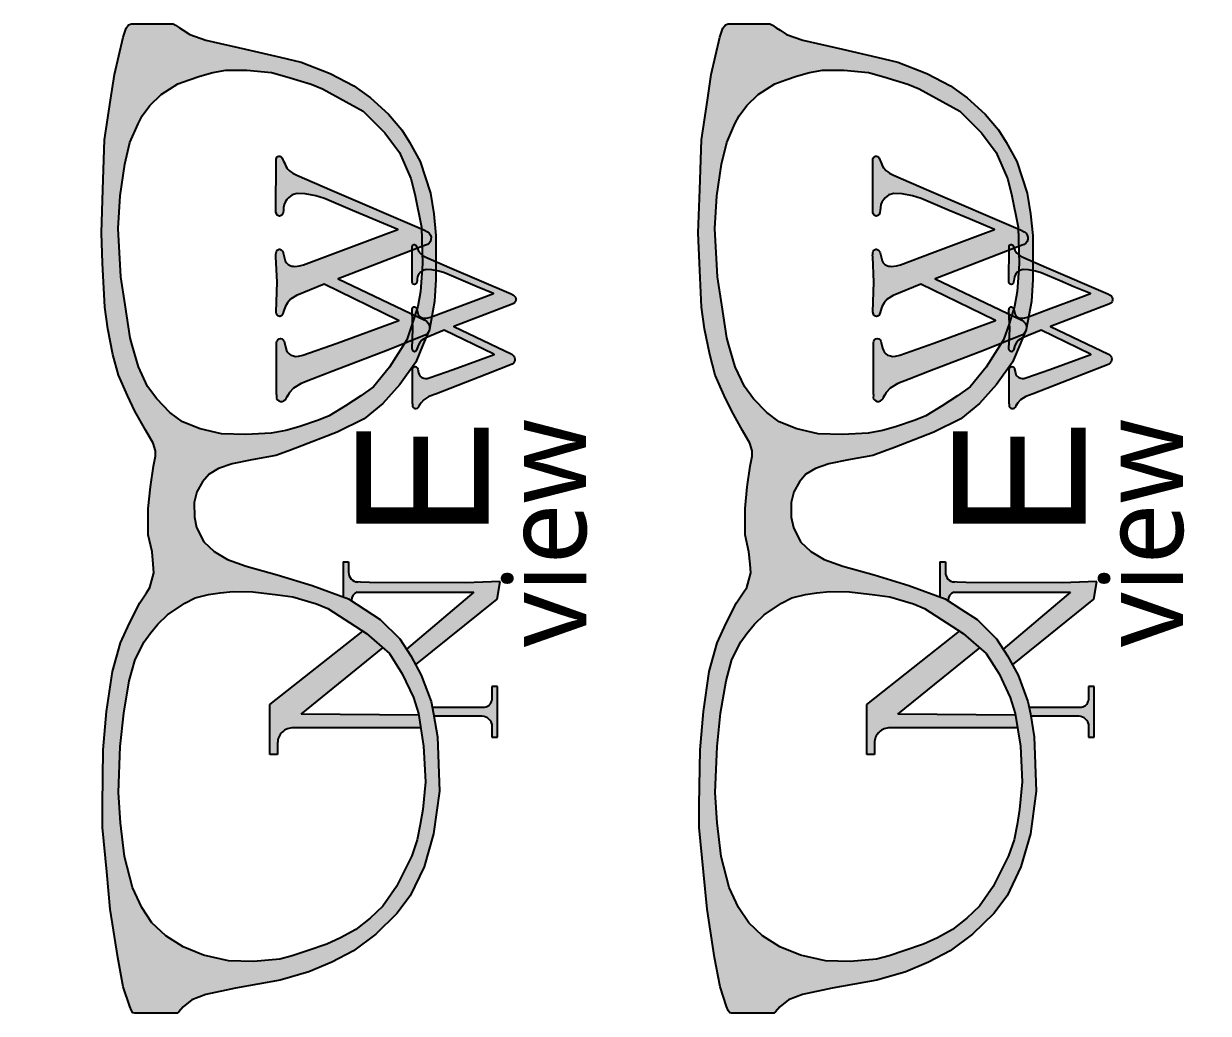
# Model space of a CAD drawing. Header units: millimetres. Extents: x -88727164121 to 1409438023, y -488056698 to 235964078476.
# Drawn here: x -109876904 to -109683658, y 8728565268 to 8728726762 of the extents above; entities that cross this region are included whole.
import ezdxf

# ---------------------------------------------------------------- set-up
doc = ezdxf.new("R2010")
doc.units = ezdxf.units.MM
doc.header["$MEASUREMENT"] = 0
doc.styles.add('Annotative', font='GOST Common.ttf')
doc.styles.add('MtXpl_Javanese_Text', font='javatext.ttf')

# ---------------------------------------------------------------- blocks, each defined once
blk = doc.blocks.new('W')
at = {"color": 123}
for points in [[(-266994, 736859), (-266792, 735952), (-266640, 735561), (-266452, 735260), (-266230, 735002), (-265960, 734818), (-265493, 734684), (-265174, 734593), (-264694, 734620), (-263977, 734800), (-258387, 736752), (-248354, 740465), (-248475, 740524), (-260516, 746405), (-265040, 744520), (-266010, 743913), (-266518, 743358), (-266888, 742665), (-267190, 741766), (-267282, 741490, -0.7105247), (-268271, 741479), (-268368, 741872), (-268175, 746708), (-268391, 750820, -0.0796475), (-268293, 751740, -0.5345049), (-267548, 751990, -0.0713952), (-267239, 751671, -0.1766194), (-267192, 751509), (-266855, 750169), (-266668, 749860), (-266411, 749605), (-266195, 749490), (-265956, 749398), (-265800, 749342), (-265586, 749303), (-265301, 749288), (-264936, 749298), (-264513, 749365), (-263860, 749557), (-258690, 751477), (-250857, 754431), (-248504, 755318), (-252509, 756970), (-255893, 758417), (-260479, 760365), (-261889, 760781), (-263588, 761123), (-264930, 761202), (-265746, 760945), (-266338, 760489), (-266591, 760209), (-266877, 759777), (-267040, 759360), (-267126, 758890), (-267148, 758419), (-267212, 758060), (-267212, 758060), (-267346, 757777, -0.6389092), (-268250, 757784), (-268378, 758095), (-268391, 758568), (-268343, 766349), (-268338, 766776, -0.8124983), (-267355, 766971, 0.0015157), (-266893, 765891, 0.1069856), (-266227, 764960, 0.0844409), (-264993, 764172), (-259235, 761690), (-244254, 755278), (-243651, 754913, -0.6716015), (-243995, 752723), (-258204, 747247), (-244078, 740498, -0.5893809), (-243935, 738115), (-250142, 735642), (-259109, 732188), (-262450, 730876), (-264263, 730178), (-265516, 729395), (-266189, 728690), (-266612, 727969), (-266407, 728317)], [(-268269, 728398), (-268269, 736859, -1), (-266994, 736859, 0)], [(-268286, 727716, 0.7118974), (-266612, 727969, 10.8744095)]]:
    blk.add_lwpolyline(points, format="xyb", dxfattribs=at)
blk.add_lwpolyline([(-268269, 728398), (-268287, 727716)], dxfattribs=at)

msp = doc.modelspace()

# ---------------------------------------------------------------- hatches: boundary and pattern name
at = {"true_color": 0x62baa8}
h = msp.add_hatch(color=123, dxfattribs=at)
h.dxf.hatch_style = 1
h.paths.add_polyline_path([(-109846646.8, 8728653240.3), (-109845116, 8728654194.9), (-109842915.5, 8728654926), (-109839705.2, 8728655599), (-109835748.7, 8728656287), (-109833821.2, 8728656997.7), (-109832216.7, 8728657589.4), (-109825775.6, 8728660117), (-109821360.5, 8728662304), (-109818331.9, 8728664775.3), (-109815540.1, 8728667883), (-109812931.8, 8728671536.2), (-109811725.1, 8728674442.3), (-109810731.3, 8728676835.9), (-109809871.6, 8728681405.7), (-109809649.7, 8728685029), (-109809649.7, 8728692216.7), (-109810000.8, 8728695738.2), (-109810566, 8728699131.8), (-109812235.9, 8728704298.7), (-109813975.4, 8728707434.1), (-109815221.2, 8728709419.1), (-109817407.6, 8728712013.8), (-109820331.4, 8728714659.3), (-109823062.8, 8728716614.9), (-109826912.3, 8728718653.6), (-109831643.2, 8728720508.2), (-109835071.9, 8728721325.2), (-109840704.3, 8728722596), (-109847177.4, 8728724056.4), (-109849796.3, 8728724987.7), (-109850875.3, 8728725689.9), (-109851490.6, 8728726091.9), (-109852116.5, 8728726500.9), (-109852515.9, 8728726761.9), (-109859313.5, 8728726761.9), (-109859791.6, 8728726552.7), (-109860209.7, 8728726014.7), (-109860673.3, 8728724546.2), (-109862086.8, 8728718495.7), (-109862722.2, 8728714294.7), (-109863702.7, 8728707811.4), (-109863974.4, 8728699676.2), (-109864210.4, 8728692610.9), (-109864026.1, 8728687697.8), (-109863692.8, 8728680481.5), (-109863199.5, 8728676987.8), (-109862339.8, 8728672755.8), (-109861443.7, 8728669422), (-109859984.3, 8728666111.5), (-109858757.5, 8728663554.4), (-109856977.7, 8728660373.5), (-109855801.1, 8728658297.3), (-109855409.2, 8728657062.1), (-109855424.4, 8728656191.5), (-109855731.1, 8728654560.4), (-109856231.3, 8728651193.6), (-109856589.7, 8728647665), (-109856589.7, 8728643326.6), (-109855940.3, 8728640591.7), (-109855774.1, 8728638536.9), (-109855661.2, 8728637141.1), (-109855980.8, 8728635970), (-109856317.3, 8728634737.4), (-109856884.2, 8728633883), (-109857960.1, 8728632261.7), (-109859646.8, 8728628949.4), (-109861131.7, 8728625742.6), (-109862418.1, 8728621068.2), (-109863381.2, 8728614518.6), (-109863920.1, 8728608244.3), (-109864047, 8728599311.1), (-109864059, 8728595593.6), (-109863365.6, 8728588346.3), (-109862783, 8728582257.1), (-109861565.3, 8728574391), (-109860661.2, 8728569604), (-109859615.6, 8728566399.8), (-109859318.1, 8728565727.7), (-109859081.3, 8728565333.5), (-109858794.4, 8728565268.3), (-109851873.3, 8728565268.3), (-109851595.1, 8728565532.8), (-109850892.7, 8728566315.4), (-109849490.1, 8728567492.7), (-109847205.5, 8728568346.4), (-109842370.5, 8728569393.9), (-109835091, 8728570663.1), (-109830371.9, 8728572054.7), (-109826645.9, 8728573595.5), (-109823101.5, 8728575480.5), (-109819461.4, 8728578197.6), (-109816009, 8728581572.4), (-109813834, 8728584454), (-109811597.4, 8728589175.7), (-109810035, 8728594571.4), (-109809085.3, 8728601499.9), (-109809415.9, 8728610367.9), (-109810043.8, 8728614156.6), (-109810443.2, 8728616137.2), (-109812036.8, 8728620437.2), (-109813748.5, 8728623613.6), (-109815566.3, 8728626387), (-109818725.3, 8728629545.6), (-109821268.6, 8728631165.1), (-109823913.7, 8728632930.3), (-109829853.1, 8728635099.5), (-109835528.4, 8728636821.8), (-109840638.2, 8728638237.5), (-109843671.4, 8728639335.9), (-109845838.1, 8728640637.3), (-109847513.3, 8728642227.3), (-109848697.9, 8728644539.5), (-109849044.5, 8728646244.8), (-109849073.4, 8728648615.1), (-109848640.2, 8728650349.9), (-109847715.9, 8728651998)])
h.paths.add_polyline_path([(-109850998, 8728661793.7), (-109853056, 8728663309.5), (-109855209.3, 8728665554.7), (-109856692.9, 8728667531.3), (-109858186.8, 8728670789), (-109859201.4, 8728674275.2), (-109859533.9, 8728675522.9), (-109860370.6, 8728680889.7), (-109861061.6, 8728685458.1), (-109861511, 8728693361.4), (-109861178, 8728698651), (-109860420.2, 8728703827.7), (-109859580.3, 8728707392.8), (-109858229, 8728710444.9), (-109857560.7, 8728711700.7), (-109856305.8, 8728713412.5), (-109854452.6, 8728715222.4), (-109851742.5, 8728716954.3), (-109849921.1, 8728717604.9), (-109848171.6, 8728718221.9), (-109846046.7, 8728718779.6), (-109843935.5, 8728719197.9), (-109840490.9, 8728719177.1), (-109836458.8, 8728718801.9), (-109833961.3, 8728718110.2), (-109830027.1, 8728716881.2), (-109828166.1, 8728716127.8), (-109821523.5, 8728712508.9), (-109817989.4, 8728708941.3), (-109815614.3, 8728705721.3), (-109813767.8, 8728701493.1), (-109813111.5, 8728698961.5), (-109812017.3, 8728693556.1), (-109812010.7, 8728693310.7), (-109811627.4, 8728693146.6), (-109811023.9, 8728692781.7, -0.67160153), (-109811367.9, 8728690591.9), (-109811932, 8728690374.6), (-109811857, 8728687578.7), (-109812170.2, 8728683061), (-109812605.7, 8728680603.1), (-109813081.4, 8728679145.6), (-109811451, 8728678366.7, -0.58938086), (-109811308, 8728675983.8), (-109814794.6, 8728674595.2), (-109817244.1, 8728670706.4), (-109819843.1, 8728667497.7), (-109821910.2, 8728666007.5), (-109824422.3, 8728664388.6), (-109827097.4, 8728662765.2), (-109828808.6, 8728662057.8), (-109832025.7, 8728660970.1), (-109834157.2, 8728660401.2), (-109836519.2, 8728659941.8), (-109840669.9, 8728659709.4), (-109844628.4, 8728659806.8), (-109848129.4, 8728660670.2)], flags=16)
h.paths.add_polyline_path([(-109846748.7, 8728633619.4), (-109844862.8, 8728633874.1), (-109842738, 8728634096.3), (-109839522.4, 8728634027.8), (-109835421.6, 8728633548.8), (-109832979.8, 8728633257.4), (-109829125.7, 8728632079.4), (-109827312.1, 8728631347.4), (-109820988.5, 8728627267.3), (-109817223.7, 8728623959.5), (-109815150.5, 8728620674.9), (-109813338.8, 8728616791.5), (-109812513.7, 8728614167.4), (-109811657.5, 8728608859.3), (-109811364.1, 8728603039), (-109811797.3, 8728598554.1), (-109812215.8, 8728596057.8), (-109812708.7, 8728593565.9), (-109813612.4, 8728590945.4), (-109816097.2, 8728585973.4), (-109818342.1, 8728582727.8), (-109820407.4, 8728580803.8), (-109822747.7, 8728578966.2), (-109825206.3, 8728577605), (-109827463.8, 8728576579), (-109830680.9, 8728575491.2), (-109833094.7, 8728574675.1), (-109835112.6, 8728574119.5), (-109839417.7, 8728573736.9), (-109843474.9, 8728573853), (-109847559.3, 8728574774.4), (-109850915.5, 8728576131.2), (-109853722.6, 8728577906.2), (-109855980.8, 8728580037.8), (-109857658.4, 8728582523.4), (-109859152.4, 8728585781.2), (-109860029.5, 8728589161.4), (-109860463.2, 8728590832.7), (-109861126.3, 8728596350), (-109861450.1, 8728601281), (-109861150.3, 8728608821.7), (-109860563.9, 8728614231.7), (-109859682.5, 8728619527.3), (-109858729.7, 8728623002.3), (-109857247.5, 8728625905.2), (-109856295.9, 8728627259.3), (-109855048.2, 8728628767.5), (-109853471.1, 8728630288.5), (-109850641.5, 8728632190.2), (-109848939.6, 8728633065.2)], flags=16)
at = {"true_color": 0x000000}
h = msp.add_hatch(color=18, dxfattribs=at)
h.dxf.hatch_style = 1
h.paths.add_polyline_path([(-109749292.7, 8728653240.3), (-109747761.8, 8728654194.9), (-109745561.4, 8728654926), (-109742351.1, 8728655599), (-109738394.6, 8728656287), (-109736467.1, 8728656997.7), (-109734862.6, 8728657589.4), (-109728421.5, 8728660117), (-109724006.4, 8728662304), (-109720977.8, 8728664775.3), (-109718185.9, 8728667883), (-109715577.7, 8728671536.2), (-109714371, 8728674442.3), (-109713377.2, 8728676835.9), (-109712517.5, 8728681405.7), (-109712295.5, 8728685029), (-109712295.5, 8728692216.7), (-109712646.7, 8728695738.2), (-109713211.8, 8728699131.8), (-109714881.8, 8728704298.7), (-109716621.3, 8728707434.1), (-109717867.1, 8728709419.1), (-109720053.5, 8728712013.8), (-109722977.2, 8728714659.3), (-109725708.7, 8728716614.9), (-109729558.2, 8728718653.6), (-109734289.1, 8728720508.2), (-109737717.8, 8728721325.2), (-109743350.2, 8728722596), (-109749823.2, 8728724056.4), (-109752442.2, 8728724987.7), (-109753521.2, 8728725689.9), (-109754136.4, 8728726091.9), (-109754762.4, 8728726500.9), (-109755161.8, 8728726761.9), (-109761959.4, 8728726761.9), (-109762437.5, 8728726552.7), (-109762855.5, 8728726014.7), (-109763319.2, 8728724546.2), (-109764732.7, 8728718495.7), (-109765368.1, 8728714294.7), (-109766348.6, 8728707811.4), (-109766620.3, 8728699676.2), (-109766856.3, 8728692610.9), (-109766672, 8728687697.8), (-109766338.7, 8728680481.5), (-109765845.4, 8728676987.8), (-109764985.7, 8728672755.8), (-109764089.6, 8728669422), (-109762630.2, 8728666111.5), (-109761403.4, 8728663554.4), (-109759623.6, 8728660373.5), (-109758447, 8728658297.3), (-109758055.1, 8728657062.1), (-109758070.3, 8728656191.5), (-109758377, 8728654560.4), (-109758877.2, 8728651193.6), (-109759235.6, 8728647665), (-109759235.6, 8728643326.6), (-109758586.2, 8728640591.7), (-109758420, 8728638536.9), (-109758307.1, 8728637141.1), (-109758626.7, 8728635970), (-109758963.1, 8728634737.4), (-109759530.1, 8728633883), (-109760606, 8728632261.7), (-109762292.7, 8728628949.4), (-109763777.5, 8728625742.6), (-109765064, 8728621068.2), (-109766027.1, 8728614518.6), (-109766566, 8728608244.3), (-109766692.9, 8728599311.1), (-109766704.9, 8728595593.6), (-109766011.5, 8728588346.3), (-109765428.9, 8728582257.1), (-109764211.2, 8728574391), (-109763307, 8728569604), (-109762261.5, 8728566399.8), (-109761963.9, 8728565727.7), (-109761727.2, 8728565333.5), (-109761440.2, 8728565268.3), (-109754519.1, 8728565268.3), (-109754240.9, 8728565532.8), (-109753538.6, 8728566315.4), (-109752136, 8728567492.7), (-109749851.4, 8728568346.4), (-109745016.4, 8728569393.9), (-109737736.9, 8728570663.1), (-109733017.8, 8728572054.7), (-109729291.8, 8728573595.5), (-109725747.4, 8728575480.5), (-109722107.3, 8728578197.6), (-109718654.9, 8728581572.4), (-109716479.9, 8728584454), (-109714243.3, 8728589175.7), (-109712680.9, 8728594571.4), (-109711731.2, 8728601499.9), (-109712061.8, 8728610367.9), (-109712689.7, 8728614156.6), (-109713089.1, 8728616137.2), (-109714682.6, 8728620437.2), (-109716394.4, 8728623613.6), (-109718212.2, 8728626387), (-109721371.1, 8728629545.6), (-109723914.4, 8728631165.1), (-109726559.6, 8728632930.3), (-109732499, 8728635099.5), (-109738174.3, 8728636821.8), (-109743284.1, 8728638237.5), (-109746317.3, 8728639335.9), (-109748483.9, 8728640637.3), (-109750159.2, 8728642227.3), (-109751343.8, 8728644539.5), (-109751690.4, 8728646244.8), (-109751719.3, 8728648615.1), (-109751286, 8728650349.9), (-109750361.8, 8728651998)])
h.paths.add_polyline_path([(-109753643.9, 8728661793.7), (-109755701.9, 8728663309.5), (-109757855.2, 8728665554.7), (-109759338.7, 8728667531.3), (-109760832.7, 8728670789), (-109761847.3, 8728674275.2), (-109762179.8, 8728675522.9), (-109763016.5, 8728680889.7), (-109763707.5, 8728685458.1), (-109764156.8, 8728693361.4), (-109763823.9, 8728698651), (-109763066.1, 8728703827.7), (-109762226.2, 8728707392.8), (-109760874.9, 8728710444.9), (-109760206.6, 8728711700.7), (-109758951.7, 8728713412.5), (-109757098.5, 8728715222.4), (-109754388.4, 8728716954.3), (-109752567, 8728717604.9), (-109750817.4, 8728718221.9), (-109748692.6, 8728718779.6), (-109746581.4, 8728719197.9), (-109743136.8, 8728719177.1), (-109739104.7, 8728718801.9), (-109736607.2, 8728718110.2), (-109732673, 8728716881.2), (-109730812, 8728716127.8), (-109724169.4, 8728712508.9), (-109720635.2, 8728708941.3), (-109718260.2, 8728705721.3), (-109716413.7, 8728701493.1), (-109715757.4, 8728698961.5), (-109714663.2, 8728693556.1), (-109714656.6, 8728693310.7), (-109714273.3, 8728693146.6), (-109713669.8, 8728692781.7, -0.67160153), (-109714013.8, 8728690591.9), (-109714577.9, 8728690374.6), (-109714502.9, 8728687578.7), (-109714816, 8728683061), (-109715251.6, 8728680603.1), (-109715727.3, 8728679145.6), (-109714096.9, 8728678366.7, -0.58938086), (-109713953.9, 8728675983.8), (-109717440.5, 8728674595.2), (-109719890, 8728670706.4), (-109722489, 8728667497.7), (-109724556.1, 8728666007.5), (-109727068.2, 8728664388.6), (-109729743.3, 8728662765.2), (-109731454.5, 8728662057.8), (-109734671.6, 8728660970.1), (-109736803.1, 8728660401.2), (-109739165.1, 8728659941.8), (-109743315.8, 8728659709.4), (-109747274.2, 8728659806.8), (-109750775.3, 8728660670.2)], flags=16)
h.paths.add_polyline_path([(-109749394.5, 8728633619.4), (-109747508.7, 8728633874.1), (-109745383.9, 8728634096.3), (-109742168.3, 8728634027.8), (-109738067.5, 8728633548.8), (-109735625.7, 8728633257.4), (-109731771.6, 8728632079.4), (-109729958, 8728631347.4), (-109723634.3, 8728627267.3), (-109719869.6, 8728623959.5), (-109717796.4, 8728620674.9), (-109715984.7, 8728616791.5), (-109715159.6, 8728614167.4), (-109714303.4, 8728608859.3), (-109714010, 8728603039), (-109714443.2, 8728598554.1), (-109714861.6, 8728596057.8), (-109715354.6, 8728593565.9), (-109716258.3, 8728590945.4), (-109718743.1, 8728585973.4), (-109720988, 8728582727.8), (-109723053.3, 8728580803.8), (-109725393.6, 8728578966.2), (-109727852.1, 8728577605), (-109730109.6, 8728576579), (-109733326.8, 8728575491.2), (-109735740.6, 8728574675.1), (-109737758.5, 8728574119.5), (-109742063.6, 8728573736.9), (-109746120.8, 8728573853), (-109750205.2, 8728574774.4), (-109753561.4, 8728576131.2), (-109756368.5, 8728577906.2), (-109758626.7, 8728580037.8), (-109760304.3, 8728582523.4), (-109761798.2, 8728585781.2), (-109762675.4, 8728589161.4), (-109763109.1, 8728590832.7), (-109763772.2, 8728596350), (-109764096, 8728601281), (-109763796.2, 8728608821.7), (-109763209.7, 8728614231.7), (-109762328.4, 8728619527.3), (-109761375.6, 8728623002.3), (-109759893.4, 8728625905.2), (-109758941.8, 8728627259.3), (-109757694.1, 8728628767.5), (-109756117, 8728630288.5), (-109753287.4, 8728632190.2), (-109751585.5, 8728633065.2)], flags=16)
h = msp.add_hatch(color=123)
h.dxf.hatch_style = 1
h.paths.add_polyline_path([(-109818293.8, 8728624899.7), (-109820988.5, 8728627267.3), (-109821575.6, 8728627646.1), (-109836739.3, 8728615652.8), (-109836739.3, 8728607481.1), (-109835480.9, 8728607481.1), (-109835480.9, 8728609361.2, -0.42201723), (-109832912.2, 8728611862.6), (-109832067.7, 8728611862.6), (-109812141.9, 8728611862.6), (-109812475.9, 8728613932.7), (-109831660, 8728614081.3)])
h.paths.add_polyline_path([(-109799624.3, 8728618600.5), (-109800536.8, 8728618600.5), (-109800536.8, 8728616383, -0.39287875), (-109801974.9, 8728615230), (-109810260.3, 8728615230), (-109810043.8, 8728614156.6), (-109809974.6, 8728613739.2), (-109802396, 8728613739.2, -0.35175614), (-109800536.8, 8728612532.4), (-109800536.8, 8728610359), (-109799624.3, 8728610359)])
h.paths.add_polyline_path([(-109789957.8, 8728657473.7), (-109789957.8, 8728717398.1), (-109876903.6, 8728717398.1), (-109876903.6, 8728657473.7)], flags=9)
h.paths.add_polyline_path([(-109781012, 8728662381.6), (-109781012, 8728705983.3), (-109844274.7, 8728705983.3), (-109844274.7, 8728662381.6)], flags=9)
h = msp.add_hatch(color=123)
h.dxf.hatch_style = 1
h.paths.add_polyline_path([(-109720939.7, 8728624899.7), (-109723634.3, 8728627267.3), (-109724221.4, 8728627646.1), (-109739385.2, 8728615652.8), (-109739385.2, 8728607481.1), (-109738126.8, 8728607481.1), (-109738126.8, 8728609361.2, -0.42201723), (-109735558, 8728611862.6), (-109734713.6, 8728611862.6), (-109714787.8, 8728611862.6), (-109715121.8, 8728613932.7), (-109734305.9, 8728614081.3)])
h.paths.add_polyline_path([(-109702270.2, 8728618600.5), (-109703182.7, 8728618600.5), (-109703182.7, 8728616383, -0.39287875), (-109704620.8, 8728615230), (-109712906.1, 8728615230), (-109712689.7, 8728614156.6), (-109712620.5, 8728613739.2), (-109705041.9, 8728613739.2, -0.35175614), (-109703182.7, 8728612532.4), (-109703182.7, 8728610359), (-109702270.2, 8728610359)])
h.paths.add_polyline_path([(-109692603.7, 8728657473.7), (-109692603.7, 8728717398.1), (-109779549.5, 8728717398.1), (-109779549.5, 8728657473.7)], flags=9)
h.paths.add_polyline_path([(-109683657.8, 8728662381.6), (-109683657.8, 8728705983.3), (-109746920.6, 8728705983.3), (-109746920.6, 8728662381.6)], flags=9)
at = {"true_color": 0x10b2cb}
h = msp.add_hatch(color=142, dxfattribs=at)
h.dxf.hatch_style = 1
h.paths.add_polyline_path([(-109812861.8, 8728690523.8, 0.0009142), (-109812675.8, 8728690087.9), (-109811932, 8728690374.6), (-109812010.7, 8728693310.7), (-109826608.4, 8728699558.5), (-109832366.5, 8728702041.1, -0.08444093), (-109833600.5, 8728702829.3, -0.10698563), (-109834265.8, 8728703759.7, -0.00151568), (-109834728.1, 8728704839.5, 0.81249835), (-109835711.7, 8728704644.9), (-109835716.3, 8728704218.4), (-109835764.6, 8728696436.8), (-109835750.8, 8728695963.8), (-109835623.1, 8728695653, 0.63890918), (-109834719.1, 8728695646.1), (-109834585.3, 8728695929.3), (-109834520.9, 8728696288.1), (-109834499.2, 8728696758.7), (-109834412.8, 8728697229.3), (-109834250.6, 8728697645.8), (-109833964.2, 8728698078.5), (-109833711.3, 8728698358.4), (-109833119, 8728698813.7), (-109832303.4, 8728699071.4), (-109830960.8, 8728698992.4), (-109829262.6, 8728698649.6), (-109827852.3, 8728698234), (-109823266.3, 8728696286.2), (-109819881.9, 8728694838.7), (-109815877.4, 8728693187.1), (-109818230.6, 8728692299.6), (-109826063.1, 8728689345.6), (-109831232.8, 8728687426.2), (-109831886.3, 8728687233.8), (-109832309.2, 8728687166.5), (-109832674.1, 8728687157), (-109832959.6, 8728687171.9), (-109833173.7, 8728687210.6), (-109833329.4, 8728687267.4), (-109833568.6, 8728687359), (-109833784.2, 8728687474.3), (-109834041.5, 8728687728.9), (-109834228.1, 8728688038.3), (-109834565.5, 8728689377.8, 0.17661944), (-109834611.7, 8728689539.9, 0.07139517), (-109834921.7, 8728689859.3, 0.53450492), (-109835666.5, 8728689609.3, 0.07964755), (-109835764.7, 8728688688.6), (-109835547.9, 8728684577), (-109835741.3, 8728679740.5), (-109835644.6, 8728679347.8, 0.71052468), (-109834655.6, 8728679359.1), (-109834563.1, 8728679634.8), (-109834261.4, 8728680533.6), (-109833891.1, 8728681226.7), (-109833383.7, 8728681782.4), (-109832412.9, 8728682388.9), (-109827889.5, 8728684273.7), (-109815847.8, 8728678393.3), (-109815726.9, 8728678334.1), (-109825760.4, 8728674621.4), (-109831350.2, 8728672668.7), (-109832066.9, 8728672489.4), (-109832547.4, 8728672461.7), (-109832866.7, 8728672553.4), (-109833333.3, 8728672687.4), (-109833602.7, 8728672871.1), (-109833825.4, 8728673129), (-109834012.8, 8728673430), (-109834165.1, 8728673820.8), (-109834367, 8728674727.7, 1), (-109835642.1, 8728674727.7), (-109835642.1, 8728666266.8), (-109835660.6, 8728665587.9, 0.71332394), (-109833984.8, 8728665837.9), (-109833562.1, 8728666558.6), (-109832888.9, 8728667263.6), (-109831636.3, 8728668047), (-109829823.5, 8728668744.5), (-109826482, 8728670056.8), (-109817515.5, 8728673511.5), (-109814794.6, 8728674595.2), (-109814422, 8728675186.8), (-109813518.2, 8728677807.4), (-109813463.4, 8728677975.4), (-109813536.5, 8728679363.1), (-109825577.4, 8728685115.8), (-109813525, 8728689760.6), (-109813522.9, 8728690108.4), (-109813519.8, 8728690393.6, -0.81249835)])
h.paths.add_polyline_path([(-109812861.8, 8728690523.8, 0.81249835), (-109813519.8, 8728690393.6), (-109813522.9, 8728690108.4), (-109813525, 8728689760.6), (-109812675.8, 8728690087.9, -0.0009142)], flags=17)
h.paths.add_polyline_path([(-109813081.4, 8728679145.6), (-109813536.5, 8728679363.1), (-109813463.4, 8728677975.4)], flags=17)
h.paths.add_polyline_path([(-109812749, 8728680164.1), (-109812753, 8728680180, 0.17661944), (-109812783.9, 8728680288.4, 0.07139517), (-109812991.3, 8728680502.1, 0.53450492), (-109813489.6, 8728680334.8, 0.07964755), (-109813555.3, 8728679718.9), (-109813536.5, 8728679363.1), (-109813081.4, 8728679145.6)], flags=17)
at = {"true_color": 0x62baa8}
h = msp.add_hatch(color=123, dxfattribs=at)
h.dxf.hatch_style = 1
h.paths.add_polyline_path([(-109715507.7, 8728690523.8, 0.0009142), (-109715321.7, 8728690087.9), (-109714577.9, 8728690374.6), (-109714656.6, 8728693310.7), (-109729254.3, 8728699558.5), (-109735012.4, 8728702041.1, -0.08444093), (-109736246.3, 8728702829.3, -0.10698563), (-109736911.7, 8728703759.7, -0.00151568), (-109737374, 8728704839.5, 0.81249835), (-109738357.5, 8728704644.9), (-109738362.1, 8728704218.4), (-109738410.5, 8728696436.8), (-109738396.7, 8728695963.8), (-109738269, 8728695653, 0.63890918), (-109737365, 8728695646.1), (-109737231.2, 8728695929.3), (-109737166.7, 8728696288.1), (-109737145.1, 8728696758.7), (-109737058.6, 8728697229.3), (-109736896.5, 8728697645.8), (-109736610, 8728698078.5), (-109736357.2, 8728698358.4), (-109735764.9, 8728698813.7), (-109734949.3, 8728699071.4), (-109733606.7, 8728698992.4), (-109731908.4, 8728698649.6), (-109730498.2, 8728698234), (-109725912.2, 8728696286.2), (-109722527.8, 8728694838.7), (-109718523.3, 8728693187.1), (-109720876.5, 8728692299.6), (-109728709, 8728689345.6), (-109733878.7, 8728687426.2), (-109734532.2, 8728687233.8), (-109734955.1, 8728687166.5), (-109735320, 8728687157), (-109735605.5, 8728687171.9), (-109735819.6, 8728687210.6), (-109735975.2, 8728687267.4), (-109736214.5, 8728687359), (-109736430.1, 8728687474.3), (-109736687.4, 8728687728.9), (-109736874, 8728688038.3), (-109737211.4, 8728689377.8, 0.17661944), (-109737257.6, 8728689539.9, 0.07139517), (-109737567.6, 8728689859.3, 0.53450492), (-109738312.4, 8728689609.3, 0.07964755), (-109738410.6, 8728688688.6), (-109738193.8, 8728684577), (-109738387.1, 8728679740.5), (-109738290.5, 8728679347.8, 0.71052468), (-109737301.5, 8728679359.1), (-109737209, 8728679634.8), (-109736907.3, 8728680533.6), (-109736537, 8728681226.7), (-109736029.6, 8728681782.4), (-109735058.8, 8728682388.9), (-109730535.4, 8728684273.7), (-109718493.7, 8728678393.3), (-109718372.7, 8728678334.1), (-109728406.3, 8728674621.4), (-109733996.1, 8728672668.7), (-109734712.8, 8728672489.4), (-109735193.3, 8728672461.7), (-109735512.6, 8728672553.4), (-109735979.2, 8728672687.4), (-109736248.6, 8728672871.1), (-109736471.2, 8728673129), (-109736658.7, 8728673430), (-109736811, 8728673820.8), (-109737012.9, 8728674727.7, 1), (-109738288, 8728674727.7), (-109738288, 8728666266.8), (-109738306.5, 8728665587.9, 0.71332394), (-109736630.7, 8728665837.9), (-109736208, 8728666558.6), (-109735534.7, 8728667263.6), (-109734282.2, 8728668047), (-109732469.4, 8728668744.5), (-109729127.9, 8728670056.8), (-109720161.4, 8728673511.5), (-109717440.5, 8728674595.2), (-109717067.8, 8728675186.8), (-109716164.1, 8728677807.4), (-109716109.2, 8728677975.4), (-109716182.4, 8728679363.1), (-109728223.3, 8728685115.8), (-109716170.9, 8728689760.6), (-109716168.7, 8728690108.4), (-109716165.7, 8728690393.6, -0.81249835)])
h.paths.add_polyline_path([(-109715507.7, 8728690523.8, 0.81249835), (-109716165.7, 8728690393.6), (-109716168.7, 8728690108.4), (-109716170.9, 8728689760.6), (-109715321.7, 8728690087.9, -0.0009142)], flags=17)
h.paths.add_polyline_path([(-109715727.3, 8728679145.6), (-109716182.4, 8728679363.1), (-109716109.2, 8728677975.4)], flags=17)
h.paths.add_polyline_path([(-109715394.9, 8728680164.1), (-109715398.9, 8728680180, 0.17661944), (-109715429.8, 8728680288.4, 0.07139517), (-109715637.2, 8728680502.1, 0.53450492), (-109716135.5, 8728680334.8, 0.07964755), (-109716201.2, 8728679718.9), (-109716182.4, 8728679363.1), (-109715727.3, 8728679145.6)], flags=17)
at = {"true_color": 0x10b2cb}
h = msp.add_hatch(color=142, dxfattribs=at)
h.dxf.hatch_style = 1
h.paths.add_polyline_path([(-109811451, 8728678366.7), (-109813081.4, 8728679145.6), (-109813463.4, 8728677975.4), (-109813410.3, 8728676968.2), (-109813484.2, 8728675117.1), (-109811308, 8728675983.8, 0.09141139), (-109810945.4, 8728676320.3), (-109810731.3, 8728676835.9), (-109810674.9, 8728677135.7, 0.28893336)])
h.paths.add_polyline_path([(-109813410.3, 8728676968.2), (-109813463.4, 8728677975.4), (-109813518.2, 8728677807.4), (-109814422, 8728675186.8), (-109814794.6, 8728674595.2), (-109813484.2, 8728675117.1)])
h.paths.add_polyline_path([(-109811023.9, 8728692781.7), (-109811627.4, 8728693146.6), (-109812010.7, 8728693310.7), (-109811932, 8728690374.6), (-109811367.9, 8728690591.9, 0.67160153)])
at = {"true_color": 0x000000}
h = msp.add_hatch(color=18, dxfattribs=at)
h.dxf.hatch_style = 1
h.paths.add_polyline_path([(-109714096.9, 8728678366.7), (-109715727.3, 8728679145.6), (-109716109.2, 8728677975.4), (-109716056.1, 8728676968.2), (-109716130.1, 8728675117.1), (-109713953.9, 8728675983.8, 0.09141139), (-109713591.2, 8728676320.3), (-109713377.2, 8728676835.9), (-109713320.8, 8728677135.7, 0.28893336)])
h.paths.add_polyline_path([(-109716056.1, 8728676968.2), (-109716109.2, 8728677975.4), (-109716164.1, 8728677807.4), (-109717067.8, 8728675186.8), (-109717440.5, 8728674595.2), (-109716130.1, 8728675117.1)])
h.paths.add_polyline_path([(-109713669.8, 8728692781.7), (-109714273.3, 8728693146.6), (-109714656.6, 8728693310.7), (-109714577.9, 8728690374.6), (-109714013.8, 8728690591.9, 0.67160153)])
at = {"true_color": 0x10b2cb}
h = msp.add_hatch(color=142, dxfattribs=at)
h.dxf.hatch_style = 1
h.paths.add_polyline_path([(-109797233.8, 8728680992.2, 0.67160153), (-109797003.7, 8728682457.2), (-109797407.4, 8728682701.3), (-109807429.7, 8728686990.9), (-109809649.7, 8728687948), (-109809649.7, 8728686472.5), (-109809205.3, 8728686382.8), (-109808261.9, 8728686104.8), (-109805193.8, 8728684801.7), (-109802929.7, 8728683833.3), (-109800250.7, 8728682728.4), (-109801825, 8728682134.6), (-109807064.9, 8728680158.4), (-109810334.6, 8728678944.4), (-109810674.9, 8728677135.7, -0.16152662), (-109810945.4, 8728676320.3), (-109811278.1, 8728675518.8), (-109808286.7, 8728676765.3), (-109800230.8, 8728672831.3), (-109800149.9, 8728672791.7), (-109806862.4, 8728670307.9), (-109810602, 8728669001.5), (-109811081.4, 8728668881.6), (-109811402.9, 8728668863.1), (-109811616.5, 8728668924.4), (-109811928.7, 8728669014.1), (-109812108.9, 8728669137), (-109812257.8, 8728669309.5), (-109812383.3, 8728669510.8), (-109812485.1, 8728669772.3), (-109812620.2, 8728670379, 1), (-109813473.2, 8728670379), (-109813473.2, 8728664718.7), (-109813485.6, 8728664264.5, 0.71332394), (-109812364.5, 8728664431.7), (-109812081.7, 8728664913.9), (-109811631.3, 8728665385.6), (-109810793.4, 8728665909.6), (-109809580.6, 8728666376.3), (-109807345.1, 8728667254.2), (-109801346.6, 8728669565.4), (-109797193.8, 8728671219.4, 0.58938086), (-109797289.4, 8728672813.5), (-109806740, 8728677328.7)])
h.paths.add_polyline_path([(-109811895.2, 8728689004, -0.02355703), (-109812107.4, 8728689179, -0.10698563), (-109812552.5, 8728689801.5, -0.00060148), (-109812675.8, 8728690087.9), (-109813525, 8728689760.6), (-109813555.2, 8728684902.5), (-109813546, 8728684586), (-109813460.6, 8728684378.1, 0.63890918), (-109812855.7, 8728684373.5), (-109812766.2, 8728684562.9), (-109812723.1, 8728684803), (-109812708.7, 8728685117.8), (-109812650.8, 8728685432.6), (-109812542.3, 8728685711.2), (-109812350.7, 8728686000.7), (-109812181.5, 8728686188), (-109811940.6, 8728686373.2), (-109811857, 8728687578.7)])
h.paths.add_polyline_path([(-109827592.8, 8728680581.4), (-109827592.5, 8728680581.4), (-109827592.5, 8728680581.7), (-109827592.8, 8728680581.7)], flags=24)
at = {"true_color": 0x62baa8}
h = msp.add_hatch(color=123, dxfattribs=at)
h.dxf.hatch_style = 1
h.paths.add_polyline_path([(-109699879.7, 8728680992.2, 0.67160153), (-109699649.6, 8728682457.2), (-109700053.3, 8728682701.3), (-109710075.6, 8728686990.9), (-109712295.5, 8728687948), (-109712295.5, 8728686472.5), (-109711851.2, 8728686382.8), (-109710907.8, 8728686104.8), (-109707839.7, 8728684801.7), (-109705575.6, 8728683833.3), (-109702896.6, 8728682728.4), (-109704470.8, 8728682134.6), (-109709710.8, 8728680158.4), (-109712980.5, 8728678944.4), (-109713320.8, 8728677135.7, -0.16152662), (-109713591.2, 8728676320.3), (-109713924, 8728675518.8), (-109710932.6, 8728676765.3), (-109702876.7, 8728672831.3), (-109702795.8, 8728672791.7), (-109709508.3, 8728670307.9), (-109713247.9, 8728669001.5), (-109713727.3, 8728668881.6), (-109714048.8, 8728668863.1), (-109714262.4, 8728668924.4), (-109714574.5, 8728669014.1), (-109714754.8, 8728669137), (-109714903.7, 8728669309.5), (-109715029.1, 8728669510.8), (-109715131, 8728669772.3), (-109715266.1, 8728670379, 1), (-109716119.1, 8728670379), (-109716119.1, 8728664718.7), (-109716131.5, 8728664264.5, 0.71332394), (-109715010.4, 8728664431.7), (-109714727.6, 8728664913.9), (-109714277.2, 8728665385.6), (-109713439.3, 8728665909.6), (-109712226.5, 8728666376.3), (-109709991, 8728667254.2), (-109703992.4, 8728669565.4), (-109699839.6, 8728671219.4, 0.58938086), (-109699935.3, 8728672813.5), (-109709385.8, 8728677328.7)])
h.paths.add_polyline_path([(-109714541.1, 8728689004, -0.02355703), (-109714753.3, 8728689179, -0.10698563), (-109715198.4, 8728689801.5, -0.00060148), (-109715321.7, 8728690087.9), (-109716170.9, 8728689760.6), (-109716201.1, 8728684902.5), (-109716191.8, 8728684586), (-109716106.4, 8728684378.1, 0.63890918), (-109715501.6, 8728684373.5), (-109715412.1, 8728684562.9), (-109715369, 8728684803), (-109715354.6, 8728685117.8), (-109715296.7, 8728685432.6), (-109715188.2, 8728685711.2), (-109714996.6, 8728686000.7), (-109714827.4, 8728686188), (-109714586.4, 8728686373.2), (-109714502.9, 8728687578.7)])
h.paths.add_polyline_path([(-109730238.7, 8728680581.4), (-109730238.4, 8728680581.4), (-109730238.4, 8728680581.7), (-109730238.7, 8728680581.7)], flags=24)
at = {"true_color": 0x10b2cb}
h = msp.add_hatch(color=142, dxfattribs=at)
h.dxf.hatch_style = 1
h.paths.add_polyline_path([(-109818293.8, 8728624899.7), (-109820988.5, 8728627267.3), (-109821575.6, 8728627646.1), (-109836739.3, 8728615652.8), (-109836739.3, 8728607481.1), (-109835480.9, 8728607481.1), (-109835480.9, 8728609361.2, -0.42201741), (-109832912.2, 8728611862.6), (-109832067.7, 8728611862.6), (-109812141.9, 8728611862.6), (-109812475.9, 8728613932.7), (-109831660, 8728614081.3)])
h.paths.add_polyline_path([(-109799193.7, 8728635728.7), (-109804854.6, 8728635506.1), (-109820503.9, 8728635545.4), (-109821975.1, 8728635617.6), (-109822645.6, 8728635654, -0.34684633), (-109823906.5, 8728637234.7), (-109823906.5, 8728638938.2), (-109824798.1, 8728638938.2), (-109824798.1, 8728633253.3), (-109823913.7, 8728632930.3), (-109823440.9, 8728632614.7, -0.33618154), (-109822511.9, 8728634006.8), (-109803481.1, 8728634006.8), (-109814471.9, 8728624717.3), (-109813748.5, 8728623613.6), (-109812964.3, 8728622158.4), (-109799668.8, 8728632855.2)])
at = {"true_color": 0x62baa8}
h = msp.add_hatch(color=123, dxfattribs=at)
h.dxf.hatch_style = 1
h.paths.add_polyline_path([(-109720939.7, 8728624899.7), (-109723634.3, 8728627267.3), (-109724221.4, 8728627646.1), (-109739385.2, 8728615652.8), (-109739385.2, 8728607481.1), (-109738126.8, 8728607481.1), (-109738126.8, 8728609361.2, -0.42201741), (-109735558, 8728611862.6), (-109734713.6, 8728611862.6), (-109714787.8, 8728611862.6), (-109715121.8, 8728613932.7), (-109734305.9, 8728614081.3)])
h.paths.add_polyline_path([(-109701839.6, 8728635728.7), (-109707500.5, 8728635506.1), (-109723149.8, 8728635545.4), (-109724621, 8728635617.6), (-109725291.5, 8728635654, -0.34684633), (-109726552.4, 8728637234.7), (-109726552.4, 8728638938.2), (-109727444, 8728638938.2), (-109727444, 8728633253.3), (-109726559.6, 8728632930.3), (-109726086.8, 8728632614.7, -0.33618154), (-109725157.8, 8728634006.8), (-109706127, 8728634006.8), (-109717117.8, 8728624717.3), (-109716394.4, 8728623613.6), (-109715610.2, 8728622158.4), (-109702314.7, 8728632855.2)])
at = {"true_color": 0x10b2cb}
h = msp.add_hatch(color=142, dxfattribs=at)
h.dxf.hatch_style = 1
h.paths.add_polyline_path([(-109799624.3, 8728618600.5), (-109800536.8, 8728618600.5), (-109800536.8, 8728616383, -0.39287875), (-109801974.9, 8728615230), (-109810260.3, 8728615230), (-109810043.8, 8728614156.6), (-109809974.6, 8728613739.2), (-109802396, 8728613739.2, -0.35175614), (-109800536.8, 8728612532.4), (-109800536.8, 8728610359), (-109799624.3, 8728610359)])
at = {"true_color": 0x62baa8}
h = msp.add_hatch(color=123, dxfattribs=at)
h.dxf.hatch_style = 1
h.paths.add_polyline_path([(-109702270.2, 8728618600.5), (-109703182.7, 8728618600.5), (-109703182.7, 8728616383, -0.39287875), (-109704620.8, 8728615230), (-109712906.1, 8728615230), (-109712689.7, 8728614156.6), (-109712620.5, 8728613739.2), (-109705041.9, 8728613739.2, -0.35175614), (-109703182.7, 8728612532.4), (-109703182.7, 8728610359), (-109702270.2, 8728610359)])

# ---------------------------------------------------------------- linework, layer by layer
at = {"color": 123, "true_color": 0x62baa8}
for p, q in [((-109824798.1, 8728638938.2), (-109823906.5, 8728638938.2)), ((-109824798.1, 8728638938.2), (-109824798.1, 8728633253.3)), ((-109823906.5, 8728638938.2), (-109823906.5, 8728637234.7)), ((-109727444, 8728638938.2), (-109726552.4, 8728638938.2)), ((-109727444, 8728638938.2), (-109727444, 8728633253.3)), ((-109726552.4, 8728638938.2), (-109726552.4, 8728637234.7)), ((-109821975.1, 8728635617.6), (-109822645.6, 8728635654)), ((-109820503.9, 8728635545.4), (-109821975.1, 8728635617.6)), ((-109804854.6, 8728635506.1), (-109820503.9, 8728635545.4)), ((-109799193.7, 8728635728.7), (-109804854.6, 8728635506.1)), ((-109799668.8, 8728632855.2), (-109799193.7, 8728635728.7)), ((-109724621, 8728635617.6), (-109725291.5, 8728635654)), ((-109723149.8, 8728635545.4), (-109724621, 8728635617.6)), ((-109707500.5, 8728635506.1), (-109723149.8, 8728635545.4)), ((-109701839.6, 8728635728.7), (-109707500.5, 8728635506.1)), ((-109702314.7, 8728632855.2), (-109701839.6, 8728635728.7)), ((-109822511.9, 8728634006.8), (-109803481.1, 8728634006.8)), ((-109803481.1, 8728634006.8), (-109814471.9, 8728624717.3)), ((-109812964.3, 8728622158.4), (-109799668.8, 8728632855.2)), ((-109725157.8, 8728634006.8), (-109706127, 8728634006.8)), ((-109706127, 8728634006.8), (-109717117.8, 8728624717.3)), ((-109715610.2, 8728622158.4), (-109702314.7, 8728632855.2)), ((-109836739.3, 8728615652.8), (-109821575.6, 8728627646.1)), ((-109739385.2, 8728615652.8), (-109724221.4, 8728627646.1)), ((-109831660, 8728614081.3), (-109818293.8, 8728624899.7)), ((-109734305.9, 8728614081.3), (-109720939.7, 8728624899.7)), ((-109799624.3, 8728618600.5), (-109800536.8, 8728618600.5)), ((-109800536.8, 8728618600.5), (-109800536.8, 8728616383)), ((-109799624.3, 8728610359), (-109799624.3, 8728618600.5)), ((-109702270.2, 8728618600.5), (-109703182.7, 8728618600.5)), ((-109703182.7, 8728618600.5), (-109703182.7, 8728616383)), ((-109702270.2, 8728610359), (-109702270.2, 8728618600.5)), ((-109836739.3, 8728607481.1), (-109836739.3, 8728615652.8)), ((-109810260.3, 8728615230), (-109801974.9, 8728615230)), ((-109739385.2, 8728607481.1), (-109739385.2, 8728615652.8)), ((-109712906.1, 8728615230), (-109704620.8, 8728615230)), ((-109812475.9, 8728613932.7), (-109831660, 8728614081.3)), ((-109802396, 8728613739.2), (-109809974.6, 8728613739.2)), ((-109715121.8, 8728613932.7), (-109734305.9, 8728614081.3)), ((-109705041.9, 8728613739.2), (-109712620.5, 8728613739.2)), ((-109832067.7, 8728611862.6), (-109832912.2, 8728611862.6)), ((-109812141.9, 8728611862.6), (-109832067.7, 8728611862.6)), ((-109800536.8, 8728612532.4), (-109800536.8, 8728610359)), ((-109734713.6, 8728611862.6), (-109735558, 8728611862.6)), ((-109714787.8, 8728611862.6), (-109734713.6, 8728611862.6)), ((-109703182.7, 8728612532.4), (-109703182.7, 8728610359)), ((-109835480.9, 8728609361.2), (-109835480.9, 8728607481.1)), ((-109800536.8, 8728610359), (-109799624.3, 8728610359)), ((-109738126.8, 8728609361.2), (-109738126.8, 8728607481.1)), ((-109703182.7, 8728610359), (-109702270.2, 8728610359)), ((-109835480.9, 8728607481.1), (-109836739.3, 8728607481.1)), ((-109738126.8, 8728607481.1), (-109739385.2, 8728607481.1))]:
    msp.add_line(p, q, dxfattribs=at)
at = {"color": 18, "true_color": 0x000000}
for points in [[(-109859615.6, 8728566399.8), (-109860661.2, 8728569604), (-109861565.3, 8728574391), (-109862783, 8728582257.1), (-109863365.6, 8728588346.3), (-109864059, 8728595593.6), (-109864047, 8728599311.1), (-109863920.1, 8728608244.3), (-109863381.2, 8728614518.6), (-109862418.1, 8728621068.2), (-109861131.7, 8728625742.6), (-109859646.8, 8728628949.4), (-109857960.1, 8728632261.7), (-109856884.2, 8728633883), (-109856317.3, 8728634737.4), (-109855980.8, 8728635970), (-109855661.2, 8728637141.1), (-109855774.1, 8728638536.9), (-109855940.3, 8728640591.7), (-109856589.7, 8728643326.6), (-109856589.7, 8728647665), (-109856231.3, 8728651193.6), (-109855731.1, 8728654560.4), (-109855424.4, 8728656191.5), (-109855409.2, 8728657062.1), (-109855801.1, 8728658297.3), (-109856977.7, 8728660373.5), (-109858757.5, 8728663554.4), (-109859984.3, 8728666111.5), (-109861443.7, 8728669422), (-109862339.8, 8728672755.8), (-109863199.5, 8728676987.8), (-109863692.8, 8728680481.5), (-109864026.1, 8728687697.8), (-109864210.4, 8728692610.9), (-109863974.4, 8728699676.2), (-109863702.7, 8728707811.4), (-109862722.2, 8728714294.7), (-109862086.8, 8728718495.7), (-109860673.3, 8728724546.2), (-109860209.7, 8728726014.7), (-109859791.6, 8728726552.7), (-109859313.5, 8728726761.9), (-109852515.9, 8728726761.9), (-109852116.5, 8728726500.9), (-109851490.6, 8728726091.9), (-109850875.3, 8728725689.9), (-109849796.3, 8728724987.7), (-109847177.4, 8728724056.4), (-109840704.3, 8728722596), (-109835071.9, 8728721325.2), (-109831643.2, 8728720508.2), (-109826912.3, 8728718653.6), (-109823062.8, 8728716614.9), (-109820331.4, 8728714659.3), (-109817407.6, 8728712013.8), (-109815221.2, 8728709419.1), (-109813975.4, 8728707434.1), (-109812235.9, 8728704298.7), (-109810566, 8728699131.8), (-109810000.8, 8728695738.2), (-109809649.7, 8728692216.7), (-109809649.7, 8728685029), (-109809871.6, 8728681405.7), (-109810731.3, 8728676835.9), (-109811725.1, 8728674442.3), (-109812931.8, 8728671536.2), (-109815540.1, 8728667883), (-109818331.9, 8728664775.3), (-109821360.5, 8728662304), (-109825775.6, 8728660117), (-109832216.7, 8728657589.4), (-109833821.2, 8728656997.7), (-109835748.7, 8728656287), (-109839705.2, 8728655599), (-109842915.5, 8728654926), (-109845116, 8728654194.9), (-109846646.8, 8728653240.3), (-109847715.9, 8728651998), (-109848640.2, 8728650349.9), (-109849073.4, 8728648615.1), (-109849044.5, 8728646244.8), (-109848697.9, 8728644539.5), (-109847513.3, 8728642227.3), (-109845838.1, 8728640637.3), (-109843671.4, 8728639335.9), (-109840638.2, 8728638237.5), (-109835528.4, 8728636821.8), (-109829853.1, 8728635099.5), (-109823913.7, 8728632930.3), (-109821268.6, 8728631165.1), (-109818725.3, 8728629545.6), (-109815566.3, 8728626387), (-109813748.5, 8728623613.6), (-109812036.8, 8728620437.2), (-109810443.2, 8728616137.2), (-109810043.8, 8728614156.6), (-109809415.9, 8728610367.9), (-109809085.3, 8728601499.9), (-109810035, 8728594571.4), (-109811597.4, 8728589175.7), (-109813834, 8728584454), (-109816009, 8728581572.4), (-109819461.4, 8728578197.6), (-109823101.5, 8728575480.5), (-109826645.9, 8728573595.5), (-109830371.9, 8728572054.7), (-109835091, 8728570663.1), (-109842370.5, 8728569393.9), (-109847205.5, 8728568346.4), (-109849490.1, 8728567492.7), (-109850892.7, 8728566315.4), (-109851595.1, 8728565532.8), (-109851873.3, 8728565268.3), (-109858794.4, 8728565268.3), (-109859081.3, 8728565333.5), (-109859318.1, 8728565727.7), (-109859615.6, 8728566399.8)], [(-109762261.5, 8728566399.8), (-109763307, 8728569604), (-109764211.2, 8728574391), (-109765428.9, 8728582257.1), (-109766011.5, 8728588346.3), (-109766704.9, 8728595593.6), (-109766692.9, 8728599311.1), (-109766566, 8728608244.3), (-109766027.1, 8728614518.6), (-109765064, 8728621068.2), (-109763777.5, 8728625742.6), (-109762292.7, 8728628949.4), (-109760606, 8728632261.7), (-109759530.1, 8728633883), (-109758963.1, 8728634737.4), (-109758626.7, 8728635970), (-109758307.1, 8728637141.1), (-109758420, 8728638536.9), (-109758586.2, 8728640591.7), (-109759235.6, 8728643326.6), (-109759235.6, 8728647665), (-109758877.2, 8728651193.6), (-109758377, 8728654560.4), (-109758070.3, 8728656191.5), (-109758055.1, 8728657062.1), (-109758447, 8728658297.3), (-109759623.6, 8728660373.5), (-109761403.4, 8728663554.4), (-109762630.2, 8728666111.5), (-109764089.6, 8728669422), (-109764985.7, 8728672755.8), (-109765845.4, 8728676987.8), (-109766338.7, 8728680481.5), (-109766672, 8728687697.8), (-109766856.3, 8728692610.9), (-109766620.3, 8728699676.2), (-109766348.6, 8728707811.4), (-109765368.1, 8728714294.7), (-109764732.7, 8728718495.7), (-109763319.2, 8728724546.2), (-109762855.5, 8728726014.7), (-109762437.5, 8728726552.7), (-109761959.4, 8728726761.9), (-109755161.8, 8728726761.9), (-109754762.4, 8728726500.9), (-109754136.4, 8728726091.9), (-109753521.2, 8728725689.9), (-109752442.2, 8728724987.7), (-109749823.2, 8728724056.4), (-109743350.2, 8728722596), (-109737717.8, 8728721325.2), (-109734289.1, 8728720508.2), (-109729558.2, 8728718653.6), (-109725708.7, 8728716614.9), (-109722977.2, 8728714659.3), (-109720053.5, 8728712013.8), (-109717867.1, 8728709419.1), (-109716621.3, 8728707434.1), (-109714881.8, 8728704298.7), (-109713211.8, 8728699131.8), (-109712646.7, 8728695738.2), (-109712295.5, 8728692216.7), (-109712295.5, 8728685029), (-109712517.5, 8728681405.7), (-109713377.2, 8728676835.9), (-109714371, 8728674442.3), (-109715577.7, 8728671536.2), (-109718185.9, 8728667883), (-109720977.8, 8728664775.3), (-109724006.4, 8728662304), (-109728421.5, 8728660117), (-109734862.6, 8728657589.4), (-109736467.1, 8728656997.7), (-109738394.6, 8728656287), (-109742351.1, 8728655599), (-109745561.4, 8728654926), (-109747761.8, 8728654194.9), (-109749292.7, 8728653240.3), (-109750361.8, 8728651998), (-109751286, 8728650349.9), (-109751719.3, 8728648615.1), (-109751690.4, 8728646244.8), (-109751343.8, 8728644539.5), (-109750159.2, 8728642227.3), (-109748483.9, 8728640637.3), (-109746317.3, 8728639335.9), (-109743284.1, 8728638237.5), (-109738174.3, 8728636821.8), (-109732499, 8728635099.5), (-109726559.6, 8728632930.3), (-109723914.4, 8728631165.1), (-109721371.1, 8728629545.6), (-109718212.2, 8728626387), (-109716394.4, 8728623613.6), (-109714682.6, 8728620437.2), (-109713089.1, 8728616137.2), (-109712689.7, 8728614156.6), (-109712061.8, 8728610367.9), (-109711731.2, 8728601499.9), (-109712680.9, 8728594571.4), (-109714243.3, 8728589175.7), (-109716479.9, 8728584454), (-109718654.9, 8728581572.4), (-109722107.3, 8728578197.6), (-109725747.4, 8728575480.5), (-109729291.8, 8728573595.5), (-109733017.8, 8728572054.7), (-109737736.9, 8728570663.1), (-109745016.4, 8728569393.9), (-109749851.4, 8728568346.4), (-109752136, 8728567492.7), (-109753538.6, 8728566315.4), (-109754240.9, 8728565532.8), (-109754519.1, 8728565268.3), (-109761440.2, 8728565268.3), (-109761727.2, 8728565333.5), (-109761963.9, 8728565727.7), (-109762261.5, 8728566399.8)], [(-109850998, 8728661793.7), (-109853056, 8728663309.5), (-109855209.3, 8728665554.7), (-109856692.9, 8728667531.3), (-109858186.8, 8728670789), (-109859201.4, 8728674275.2), (-109859533.9, 8728675522.9), (-109860370.6, 8728680889.7), (-109861061.6, 8728685458.1), (-109861511, 8728693361.4), (-109861178, 8728698651), (-109860420.2, 8728703827.7), (-109859580.3, 8728707392.8), (-109858229, 8728710444.9), (-109857560.7, 8728711700.7), (-109856305.8, 8728713412.5), (-109854452.6, 8728715222.4), (-109851742.5, 8728716954.3), (-109849921.1, 8728717604.9), (-109848171.6, 8728718221.9), (-109846046.7, 8728718779.6), (-109843935.5, 8728719197.9), (-109840490.9, 8728719177.1), (-109836458.8, 8728718801.9), (-109833961.3, 8728718110.2), (-109830027.1, 8728716881.2), (-109828166.1, 8728716127.8), (-109821523.5, 8728712508.9), (-109817989.4, 8728708941.3), (-109815614.3, 8728705721.3), (-109813767.8, 8728701493.1), (-109813111.5, 8728698961.5), (-109812017.3, 8728693556.1), (-109811857, 8728687578.7), (-109812170.2, 8728683061), (-109812605.7, 8728680603.1), (-109813518.2, 8728677807.4), (-109814422, 8728675186.8), (-109817244.1, 8728670706.4), (-109819843.1, 8728667497.7), (-109821910.2, 8728666007.5), (-109824422.3, 8728664388.6), (-109827097.4, 8728662765.2), (-109828808.6, 8728662057.8), (-109832025.7, 8728660970.1), (-109834157.2, 8728660401.2), (-109836519.2, 8728659941.8), (-109840669.9, 8728659709.4), (-109844628.4, 8728659806.8), (-109848129.4, 8728660670.2), (-109850998, 8728661793.7)], [(-109753643.9, 8728661793.7), (-109755701.9, 8728663309.5), (-109757855.2, 8728665554.7), (-109759338.7, 8728667531.3), (-109760832.7, 8728670789), (-109761847.3, 8728674275.2), (-109762179.8, 8728675522.9), (-109763016.5, 8728680889.7), (-109763707.5, 8728685458.1), (-109764156.8, 8728693361.4), (-109763823.9, 8728698651), (-109763066.1, 8728703827.7), (-109762226.2, 8728707392.8), (-109760874.9, 8728710444.9), (-109760206.6, 8728711700.7), (-109758951.7, 8728713412.5), (-109757098.5, 8728715222.4), (-109754388.4, 8728716954.3), (-109752567, 8728717604.9), (-109750817.4, 8728718221.9), (-109748692.6, 8728718779.6), (-109746581.4, 8728719197.9), (-109743136.8, 8728719177.1), (-109739104.7, 8728718801.9), (-109736607.2, 8728718110.2), (-109732673, 8728716881.2), (-109730812, 8728716127.8), (-109724169.4, 8728712508.9), (-109720635.2, 8728708941.3), (-109718260.2, 8728705721.3), (-109716413.7, 8728701493.1), (-109715757.4, 8728698961.5), (-109714663.2, 8728693556.1), (-109714502.9, 8728687578.7), (-109714816, 8728683061), (-109715251.6, 8728680603.1), (-109716164.1, 8728677807.4), (-109717067.8, 8728675186.8), (-109719890, 8728670706.4), (-109722489, 8728667497.7), (-109724556.1, 8728666007.5), (-109727068.2, 8728664388.6), (-109729743.3, 8728662765.2), (-109731454.5, 8728662057.8), (-109734671.6, 8728660970.1), (-109736803.1, 8728660401.2), (-109739165.1, 8728659941.8), (-109743315.8, 8728659709.4), (-109747274.2, 8728659806.8), (-109750775.3, 8728660670.2), (-109753643.9, 8728661793.7)], [(-109850915.5, 8728576131.2), (-109853722.6, 8728577906.2), (-109855980.8, 8728580037.8), (-109857658.4, 8728582523.4), (-109859152.4, 8728585781.2), (-109860029.5, 8728589161.4), (-109860463.2, 8728590832.7), (-109861126.3, 8728596350), (-109861450.1, 8728601281), (-109861150.3, 8728608821.7), (-109860563.9, 8728614231.7), (-109859682.5, 8728619527.3), (-109858729.7, 8728623002.3), (-109857247.5, 8728625905.2), (-109856295.9, 8728627259.3), (-109855048.2, 8728628767.5), (-109853471.1, 8728630288.5), (-109850641.5, 8728632190.2), (-109848939.6, 8728633065.2), (-109846748.7, 8728633619.4), (-109844862.8, 8728633874.1), (-109842738, 8728634096.3), (-109839522.4, 8728634027.8), (-109835421.6, 8728633548.8), (-109832979.8, 8728633257.4), (-109829125.7, 8728632079.4), (-109827312.1, 8728631347.4), (-109820988.5, 8728627267.3), (-109817223.7, 8728623959.5), (-109815150.5, 8728620674.9), (-109813338.8, 8728616791.5), (-109812513.7, 8728614167.4), (-109811657.5, 8728608859.3), (-109811364.1, 8728603039), (-109811797.3, 8728598554.1), (-109812215.8, 8728596057.8), (-109812708.7, 8728593565.9), (-109813612.4, 8728590945.4), (-109816097.2, 8728585973.4), (-109818342.1, 8728582727.8), (-109820407.4, 8728580803.8), (-109822747.7, 8728578966.2), (-109825206.3, 8728577605), (-109827463.8, 8728576579), (-109830680.9, 8728575491.2), (-109833094.7, 8728574675.1), (-109835112.6, 8728574119.5), (-109839417.7, 8728573736.9), (-109843474.9, 8728573853), (-109847559.3, 8728574774.4), (-109850915.5, 8728576131.2)], [(-109753561.4, 8728576131.2), (-109756368.5, 8728577906.2), (-109758626.7, 8728580037.8), (-109760304.3, 8728582523.4), (-109761798.2, 8728585781.2), (-109762675.4, 8728589161.4), (-109763109.1, 8728590832.7), (-109763772.2, 8728596350), (-109764096, 8728601281), (-109763796.2, 8728608821.7), (-109763209.7, 8728614231.7), (-109762328.4, 8728619527.3), (-109761375.6, 8728623002.3), (-109759893.4, 8728625905.2), (-109758941.8, 8728627259.3), (-109757694.1, 8728628767.5), (-109756117, 8728630288.5), (-109753287.4, 8728632190.2), (-109751585.5, 8728633065.2), (-109749394.5, 8728633619.4), (-109747508.7, 8728633874.1), (-109745383.9, 8728634096.3), (-109742168.3, 8728634027.8), (-109738067.5, 8728633548.8), (-109735625.7, 8728633257.4), (-109731771.6, 8728632079.4), (-109729958, 8728631347.4), (-109723634.3, 8728627267.3), (-109719869.6, 8728623959.5), (-109717796.4, 8728620674.9), (-109715984.7, 8728616791.5), (-109715159.6, 8728614167.4), (-109714303.4, 8728608859.3), (-109714010, 8728603039), (-109714443.2, 8728598554.1), (-109714861.6, 8728596057.8), (-109715354.6, 8728593565.9), (-109716258.3, 8728590945.4), (-109718743.1, 8728585973.4), (-109720988, 8728582727.8), (-109723053.3, 8728580803.8), (-109725393.6, 8728578966.2), (-109727852.1, 8728577605), (-109730109.6, 8728576579), (-109733326.8, 8728575491.2), (-109735740.6, 8728574675.1), (-109737758.5, 8728574119.5), (-109742063.6, 8728573736.9), (-109746120.8, 8728573853), (-109750205.2, 8728574774.4), (-109753561.4, 8728576131.2)]]:
    msp.add_lwpolyline(points, dxfattribs=at)
at = {"color": 123, "true_color": 0x62baa8}
for centre, radius, start, end in [((-109822273.8, 8728637243.8), 1632.8, 180.321075, 264.776864), ((-109724919.6, 8728637243.8), 1632.8, 180.321075, 264.776864), ((-109822058.2, 8728632698), 1385.2, 109.120121, 183.446898), ((-109724704.1, 8728632698), 1385.2, 109.120121, 183.446898), ((-109801876.3, 8728616580.4), 1353.9, 265.822276, 351.617517), ((-109704522.2, 8728616580.4), 1353.9, 265.822276, 351.617517), ((-109802218, 8728611977.9), 1770.3, 18.252524, 95.771021), ((-109704863.9, 8728611977.9), 1770.3, 18.252524, 95.771021), ((-109832978.6, 8728609361.2), 2502.3, 88.477668, 180), ((-109735624.5, 8728609361.2), 2502.3, 88.477668, 180)]:
    msp.add_arc(centre, radius, start, end, dxfattribs=at)

# ---------------------------------------------------------------- block references
at = {"color": 142, "true_color": 0x10b2cb}
for p in [(-109567373.2, 8727937869), (-109470019.1, 8727937869)]:
    msp.add_blockref('W', p, dxfattribs=at)
at = {"color": 142, "true_color": 0x10b2cb, "xscale": 0.6690003703441386, "yscale": 0.6690003703441386, "zscale": 0.6690003703441386}
for p in [(-109634001.3, 8728177420.3), (-109536647.2, 8728177420.3)]:
    msp.add_blockref('W', p, dxfattribs=at)

# ---------------------------------------------------------------- texts
at = {"color": 18, "true_color": 0x000000, "style": 'MtXpl_Javanese_Text'}
for height, p in [(0.2, (-109827592.8, 8728680581.5)), (0.2, (-109730238.6, 8728680581.5)), (0.134, (-109808088.2, 8728674295.2)), (0.134, (-109710734.1, 8728674295.2))]:
    msp.add_text('E', height=height, dxfattribs=at).set_placement(p)
at = {"color": 18, "true_color": 0x000000, "char_height": 13513.298, "attachment_point": 1, "rotation": 90, "style": 'Annotative'}
for insert in [(-109798645.3, 8728625032), (-109701291.1, 8728625032)]:
    msp.add_mtext_dynamic_manual_height_columns('{\\fLucida Calligraphy|b0|i0|c0|p66;view}', width=38194.469, gutter_width=988530.7, heights=[0], dxfattribs=dict(at, insert=insert))
at = {"color": 142, "true_color": 0x10b2cb, "insert": (-109822646.1, 8728642789.1), "char_height": 21601.938, "attachment_point": 1, "rotation": 90, "style": 'Annotative'}
msp.add_mtext_dynamic_manual_height_columns('{\\fGreekC_IV50|b0|i0|c0|p2;E}', width=201899.439, gutter_width=1053489.6, heights=[0], dxfattribs=at)
at = {"color": 123, "insert": (-109725292, 8728642789.1), "char_height": 21601.938, "attachment_point": 1, "rotation": 90, "style": 'Annotative'}
msp.add_mtext_dynamic_manual_height_columns('{\\fGreekC_IV50|b0|i0|c0|p2;E}', width=201899.439, gutter_width=1053489.6, heights=[0], dxfattribs=at)

doc.saveas('drawing.dxf')
